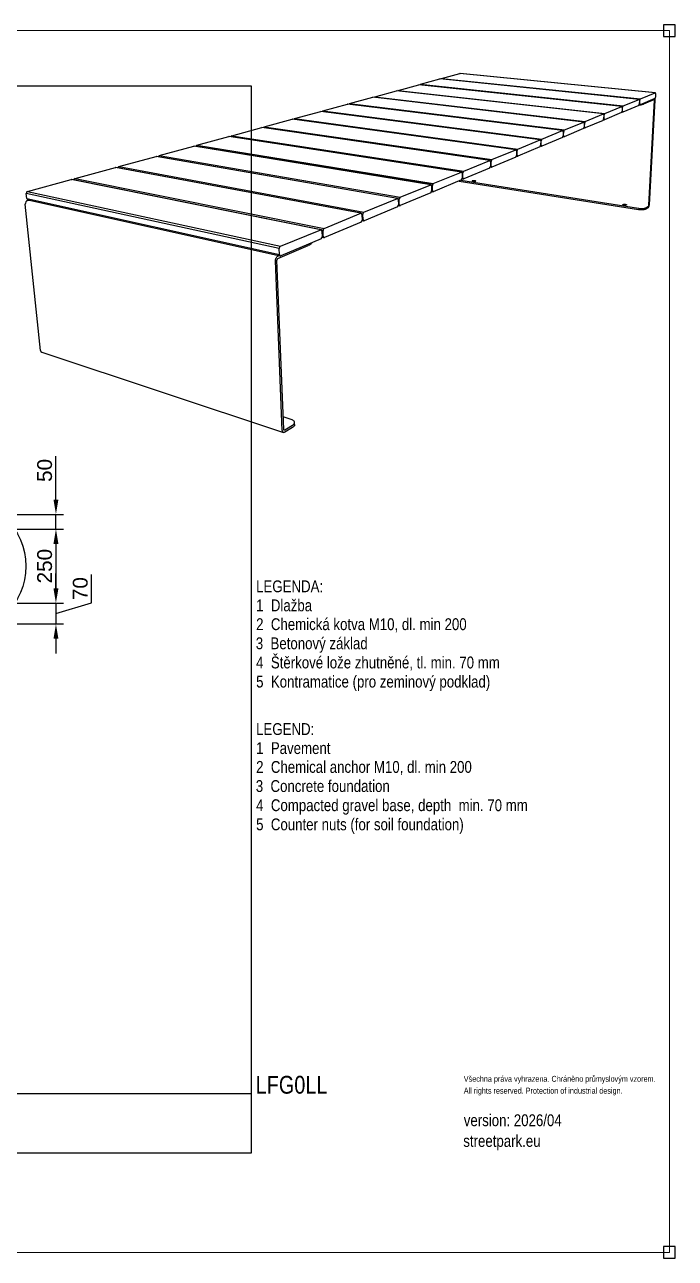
# Model space of a CAD drawing. Header units: millimetres. Extents: x -20 to 5721, y -20 to 4144.
# Drawn here: x 3525 to 5721, y -20 to 4144 of the extents above; entities that cross this region are included whole.
import ezdxf

# ---------------------------------------------------------------- set-up
doc = ezdxf.new("R2010")
doc.units = ezdxf.units.MM
doc.layers.add('Nekreslit', color=6, linetype='Continuous', plot=False)
doc.layers.add('OBRYSOVA', color=7, linetype='Continuous')
doc.layers.add('TABULKA', color=9, linetype='Continuous')
doc.styles.add('SEACAD_Arial', font='arial.ttf', dxfattribs={"width": 0.8})
doc.styles.get("Standard").update_dxf_attribs({"font": 'arial.ttf'})
doc.dimstyles.new('ISO-25', dxfattribs={"dimtxt": 2.5, "dimasz": 2.5, "dimexe": 1.25, "dimexo": 0.625, "dimtad": 1, "dimtxsty": 'Standard', "dimcen": 2.5, "dimadec": 0, "dimazin": 0, "dimtfac": 1, "dimtmove": 0, "dimatfit": 3, "dimfxl": 1, "dimarcsym": 0})

# ---------------------------------------------------------------- blocks, each defined once
blk = doc.blocks.new('*D43')
at = {"color": 0, "lineweight": -2, "transparency": 16777216}
for p, q in [((3436.8, 2441.1), (3655.2, 2441.1)), ((3630.2, 2391.1), (3630.2, 2241.1)), ((3431.8, 2191.1), (3655.2, 2191.1))]:
    blk.add_line(p, q, dxfattribs=at)
at = {"color": 0, "transparency": 16777216}
for points in [[(3621.9, 2391.1), (3638.6, 2391.1), (3630.2, 2441.1)], [(3621.9, 2241.1), (3638.6, 2241.1), (3630.2, 2191.1)]]:
    blk.add_solid(points, dxfattribs=at)
at = {"layer": 'DEFPOINTS', "color": 0, "transparency": 16777216}
for p in [(3424.3, 2441.1), (3419.3, 2191.1), (3630.2, 2191.1)]:
    blk.add_point(p, dxfattribs=at)
at = {"color": 0, "transparency": 16777216, "insert": (3592.2, 2316.1), "char_height": 50, "attachment_point": 5, "rotation": 90}
blk.add_mtext('250', dxfattribs=at)
blk = doc.blocks.new('*D44')
at = {"color": 0, "lineweight": -2, "transparency": 16777216}
for p, q in [((3630.2, 2241.1), (3630.2, 2291.1)), ((3750.6, 2192.2), (3750.6, 2288.2)), ((3431.8, 2191.1), (3655.2, 2191.1)), ((3630.2, 2156.1), (3750.6, 2192.2)), ((3630.2, 2191.1), (3630.2, 2121.1)), ((3630.2, 2191.1), (3630.2, 2121.1)), ((3436.8, 2121.1), (3655.2, 2121.1)), ((3630.2, 2071.1), (3630.2, 2021.1))]:
    blk.add_line(p, q, dxfattribs=at)
at = {"color": 0, "transparency": 16777216}
for points in [[(3621.9, 2241.1), (3638.6, 2241.1), (3630.2, 2191.1)], [(3621.9, 2071.1), (3638.6, 2071.1), (3630.2, 2121.1)]]:
    blk.add_solid(points, dxfattribs=at)
at = {"layer": 'DEFPOINTS', "color": 0, "transparency": 16777216}
for p in [(3419.3, 2191.1), (3424.3, 2121.1), (3630.2, 2121.1)]:
    blk.add_point(p, dxfattribs=at)
at = {"color": 0, "transparency": 16777216, "insert": (3712.5, 2240.2), "char_height": 50, "attachment_point": 5, "rotation": 90}
blk.add_mtext('70', dxfattribs=at)
blk = doc.blocks.new('*D38')
at = {"color": 0, "lineweight": -2, "transparency": 16777216}
for p, q in [((3630.2, 2540.9), (3630.2, 2687.4)), ((3461.2, 2490.9), (3655.2, 2490.9)), ((3630.2, 2441.1), (3630.2, 2490.9)), ((3431.8, 2441.1), (3655.2, 2441.1)), ((3630.2, 2391.1), (3630.2, 2341.1))]:
    blk.add_line(p, q, dxfattribs=at)
at = {"color": 0, "transparency": 16777216}
for points in [[(3621.9, 2540.9), (3638.6, 2540.9), (3630.2, 2490.9)], [(3621.9, 2391.1), (3638.6, 2391.1), (3630.2, 2441.1)]]:
    blk.add_solid(points, dxfattribs=at)
at = {"layer": 'DEFPOINTS', "color": 0, "transparency": 16777216}
for p in [(3448.7, 2490.9), (3630.2, 2490.9), (3419.3, 2441.1)]:
    blk.add_point(p, dxfattribs=at)
at = {"color": 0, "transparency": 16777216, "insert": (3592.2, 2639.1), "char_height": 50, "attachment_point": 5, "rotation": 90}
blk.add_mtext('50', dxfattribs=at)

msp = doc.modelspace()

# ---------------------------------------------------------------- linework, layer by layer
for p, q in [((4860.755, 3942.36), (4926.174, 3960.206)), ((5598.106, 3891.456), (4926.174, 3960.206)), ((5598.399, 3891.503), (4926.539, 3960.237)), ((4931.747, 3961.726), (4993.657, 3978.614)), ((4931.747, 3961.726), (5602.647, 3893.316)), ((4993.657, 3978.614), (4993.989, 3978.644)), ((5652.948, 3913.924), (4993.657, 3978.614)), ((5653.214, 3913.967), (4993.989, 3978.644)), ((4705.988, 3900.141), (4779.385, 3920.163)), ((5477.657, 3842.109), (4779.385, 3920.163)), ((5478.02, 3842.165), (4779.829, 3920.2)), ((4785.626, 3921.866), (4854.862, 3940.752)), ((4785.626, 3921.866), (5482.811, 3844.221)), ((5539.789, 3867.564), (4854.862, 3940.752)), ((5540.115, 3867.615), (4855.264, 3940.786)), ((4860.755, 3942.36), (5544.622, 3869.544)), ((5602.647, 3893.316), (5652.948, 3913.924)), ((4531.456, 3852.531), (4614.383, 3875.152)), ((5340.345, 3785.854), (4614.383, 3875.152)), ((5340.8, 3785.922), (4614.933, 3875.194)), ((4621.422, 3877.072), (4699.366, 3898.335)), ((4621.422, 3877.072), (5346.244, 3788.271)), ((5411.322, 3814.933), (4699.366, 3898.335)), ((5411.728, 3814.995), (4699.859, 3898.374)), ((4705.988, 3900.141), (5416.83, 3817.189)), ((5544.622, 3869.544), (5598.106, 3891.456)), ((5598.404, 3873.364), (5601.317, 3873.058)), ((5599.426, 3888.217), (5598.789, 3875.687)), ((5598.829, 3876.474), (5600.302, 3876.32)), ((5600.939, 3888.84), (5599.434, 3888.995)), ((5600.302, 3876.32), (5600.939, 3888.84)), ((5651.873, 3894.238), (5601.616, 3873.107)), ((5649.791, 3890.68), (5612.668, 3875.016)), ((5631.417, 3534.713), (5650.707, 3888.331)), ((5633.168, 3535.789), (5652.486, 3889.084)), ((5654.17, 3910.758), (5653.504, 3898.58)), ((4435.555, 3826.37), (4523.96, 3850.486)), ((5264.218, 3754.666), (4523.96, 3850.486)), ((5264.731, 3754.741), (4524.574, 3850.531)), ((4531.456, 3852.531), (5270.553, 3757.261)), ((5416.83, 3817.189), (5477.657, 3842.109)), ((5479.205, 3838.717), (5478.644, 3825.417)), ((5480.923, 3839.424), (5479.2, 3839.617)), ((5480.361, 3826.136), (5480.923, 3839.424)), ((5538.819, 3846.704), (5481.901, 3822.772)), ((5482.811, 3844.221), (5539.789, 3867.564)), ((5540.238, 3849.017), (5543.315, 3848.68)), ((5541.217, 3864.25), (5540.616, 3851.347)), ((5540.655, 3852.192), (5542.225, 3852.02)), ((5542.828, 3864.913), (5541.22, 3865.086)), ((5542.225, 3852.02), (5542.828, 3864.913)), ((5597.079, 3871.199), (5543.647, 3848.734)), ((4223.437, 3768.506), (4324.558, 3796.091)), ((5094.102, 3684.972), (4324.558, 3796.091)), ((5094.765, 3685.064), (4325.338, 3796.143)), ((4333.113, 3798.425), (4427.556, 3824.188)), ((4333.113, 3798.425), (5101.465, 3687.988)), ((5182.361, 3721.13), (4427.556, 3824.188)), ((5182.943, 3721.213), (4428.247, 3824.236)), ((4435.555, 3826.37), (5189.181, 3723.924)), ((5410.496, 3792.75), (5345.501, 3765.422)), ((5346.244, 3788.271), (5411.322, 3814.933)), ((5412.136, 3795.413), (5415.585, 3794.998)), ((5413.004, 3811.459), (5412.491, 3797.738)), ((5412.528, 3798.721), (5414.325, 3798.506)), ((5414.839, 3812.215), (5412.989, 3812.432)), ((5414.325, 3798.506), (5414.839, 3812.215)), ((5476.753, 3820.608), (5415.998, 3795.063)), ((5478.277, 3823.087), (5481.532, 3822.714)), ((5478.683, 3826.327), (5480.361, 3826.136)), ((4105.732, 3736.397), (4214.266, 3766.004)), ((4998.659, 3645.87), (4214.266, 3766.004)), ((4999.419, 3645.972), (4215.15, 3766.059)), ((4223.437, 3768.506), (5006.633, 3649.136)), ((5189.181, 3723.924), (5264.218, 3754.666)), ((5266.213, 3751.019), (5265.822, 3736.371)), ((5268.324, 3751.888), (5266.171, 3752.168)), ((5267.931, 3737.253), (5268.324, 3751.888)), ((5339.609, 3762.945), (5269.915, 3733.642)), ((5270.553, 3757.261), (5340.345, 3785.854)), ((5341.377, 3765.813), (5345.039, 3765.351)), ((5342.174, 3782.296), (5341.717, 3768.126)), ((5341.752, 3769.191), (5343.682, 3768.948)), ((5344.14, 3783.105), (5342.148, 3783.351)), ((5343.682, 3768.948), (5344.14, 3783.105)), ((3979.082, 3701.849), (4095.876, 3733.709)), ((4895.118, 3603.45), (4095.876, 3733.709)), ((4895.994, 3603.564), (4096.885, 3733.767)), ((4105.732, 3736.397), (4903.781, 3606.999)), ((5101.465, 3687.988), (5182.361, 3721.13)), ((5184.543, 3717.392), (5184.228, 3702.231)), ((5186.815, 3718.328), (5184.481, 3718.647)), ((5186.499, 3703.181), (5186.815, 3718.328)), ((5263.589, 3730.982), (5188.667, 3699.48)), ((5265.5, 3734.08), (5269.393, 3733.563)), ((5265.853, 3737.528), (5267.931, 3737.253)), ((3842.429, 3664.571), (3968.462, 3698.952)), ((3842.429, 3664.571), (4669.575, 3511.048)), ((4782.402, 3557.272), (3968.462, 3698.952)), ((4783.42, 3557.399), (3969.621, 3699.012)), ((3979.082, 3701.849), (4791.848, 3561.142)), ((5006.633, 3649.136), (5094.102, 3684.972)), ((5096.493, 3681.138), (5096.269, 3665.429)), ((5096.289, 3666.812), (5098.72, 3666.454)), ((5098.946, 3682.148), (5096.405, 3682.516)), ((5098.72, 3666.454), (5098.946, 3682.148)), ((5181.858, 3696.617), (5101.096, 3662.66)), ((5183.927, 3699.974), (5188.076, 3699.393)), ((5184.255, 3703.494), (5186.499, 3703.181)), ((3694.539, 3624.228), (3830.953, 3661.441)), ((3694.539, 3624.228), (4535.461, 3456.103)), ((4659.235, 3506.812), (3830.953, 3661.441)), ((4660.427, 3506.954), (3832.292, 3661.502)), ((4903.781, 3606.999), (4998.659, 3645.87)), ((5000.923, 3623.496), (5005.663, 3622.752)), ((5003.944, 3643.032), (5001.164, 3643.458)), ((5001.287, 3641.938), (5001.17, 3625.638)), ((5001.181, 3627.161), (5003.823, 3626.749)), ((5003.823, 3626.749), (5003.944, 3643.032)), ((5093.745, 3659.57), (5006.434, 3622.859)), ((5095.993, 3663.219), (5100.423, 3662.564)), ((3533.965, 3580.426), (3682.097, 3620.835)), ((4524.093, 3451.446), (3682.097, 3620.835)), ((4525.5, 3451.604), (3683.656, 3620.896)), ((4791.848, 3561.142), (4895.118, 3603.45)), ((4900.901, 3600.605), (4897.845, 3601.104)), ((4898.015, 3599.416), (4898.023, 3582.481)), ((4898.023, 3584.166), (4900.906, 3583.687)), ((4900.906, 3583.687), (4900.901, 3600.605)), ((4998.475, 3619.513), (4903.783, 3579.699)), ((4990.509, 3615.36), (4989.16, 3615.597)), ((4990.514, 3616.166), (4990.509, 3615.36)), ((4990.509, 3615.36), (5595.76, 3519.474)), ((4996.175, 3618.546), (5595.992, 3523.927)), ((4383.768, 3387.679), (3530.008, 3573.92)), ((3531.77, 3556.797), (3530.008, 3573.92)), ((3531.77, 3556.797), (4384.56, 3367.644)), ((3533.965, 3580.426), (4387.698, 3395.566)), ((3534.747, 3550.429), (3539.417, 3551.739)), ((3534.95, 3552.733), (4387.273, 3363.057)), ((4669.575, 3511.048), (4782.402, 3557.272)), ((4788.754, 3554.429), (4785.373, 3555.019)), ((4785.607, 3553.133), (4785.764, 3535.511)), ((4788.907, 3536.826), (4788.754, 3554.429)), ((4895.138, 3576.064), (4792.088, 3532.737)), ((4897.811, 3580.428), (4902.895, 3579.58)), ((3577.828, 3044.218), (3526.826, 3537.361)), ((4535.461, 3456.103), (4659.235, 3506.812)), ((4666.239, 3503.984), (4662.471, 3504.689)), ((4662.793, 3502.566), (4663.128, 3484.199)), ((4666.568, 3485.638), (4666.239, 3503.984)), ((4782.663, 3528.774), (4670.099, 3481.446)), ((4785.59, 3533.577), (4791.057, 3532.604)), ((4785.747, 3537.386), (4788.907, 3536.826)), ((5620.454, 3521.092), (5629.978, 3526.982)), ((5620.693, 3525.541), (5630.219, 3531.409)), ((4659.783, 3477.108), (4536.323, 3425.199)), ((4662.997, 3482.422), (4668.893, 3481.297)), ((4663.089, 3486.3), (4666.568, 3485.638)), ((4387.698, 3395.566), (4524.093, 3451.446)), ((4524.985, 3420.431), (4388.966, 3363.241)), ((4531.848, 3448.65), (4527.611, 3449.503)), ((4528.06, 3447.09), (4528.606, 3427.914)), ((4528.522, 3426.344), (4534.901, 3425.033)), ((4528.539, 3430.284), (4532.388, 3429.496)), ((4532.388, 3429.496), (4531.848, 3448.65)), ((4379.065, 3354.491), (4481.853, 3397.863)), ((4384.56, 3367.644), (4383.768, 3387.679)), ((4394.142, 2774.319), (4370.887, 3346.347)), ((4399.108, 2777.371), (4376.119, 3348.562)), ((4378.757, 3362.169), (4383.093, 3363.987)), ((3582.408, 3037.709), (4397.995, 2767.169)), ((4424.324, 2810.835), (4397.412, 2819.504)), ((4428.724, 2791.297), (4402.248, 2774.988)), ((4435.854, 2793.844), (4435.596, 2800.769)), ((4402.248, 2774.988), (4399.385, 2775.933)), ((4428.987, 2784.341), (4402.528, 2767.98))]:
    msp.add_line(p, q)
at = {"flags": 128}
for points in [[(4926.174, 3960.206), (4926.537, 3960.238), (4926.539, 3960.237)], [(4779.385, 3920.163), (4779.792, 3920.203), (4779.829, 3920.2)], [(4854.862, 3940.752), (4855.246, 3940.788), (4855.264, 3940.786)], [(5654.17, 3910.758), (5654.183, 3911.478), (5654.14, 3912.148), (5654.044, 3912.743), (5653.898, 3913.238), (5653.707, 3913.617), (5653.479, 3913.862), (5653.223, 3913.966), (5652.948, 3913.924)], [(4614.383, 3875.152), (4614.843, 3875.202), (4614.933, 3875.194)], [(4699.366, 3898.335), (4699.799, 3898.38), (4699.859, 3898.374)], [(5599.426, 3888.217), (5599.435, 3888.958), (5599.386, 3889.646), (5599.279, 3890.256), (5599.121, 3890.764), (5598.915, 3891.15), (5598.671, 3891.4), (5598.398, 3891.503), (5598.106, 3891.456)], [(5600.302, 3876.32), (5600.293, 3875.581), (5600.342, 3874.895), (5600.448, 3874.289), (5600.606, 3873.785), (5600.81, 3873.403), (5601.053, 3873.157), (5601.325, 3873.057), (5601.616, 3873.107)], [(5650.707, 3888.331), (5650.716, 3888.868), (5650.684, 3889.368), (5650.612, 3889.81), (5650.502, 3890.178), (5650.359, 3890.458), (5650.188, 3890.639), (5649.996, 3890.714), (5649.791, 3890.68)], [(4523.96, 3850.486), (4524.45, 3850.542), (4524.574, 3850.531)], [(5479.205, 3838.717), (5479.206, 3839.503), (5479.14, 3840.231), (5479.011, 3840.874), (5478.823, 3841.407), (5478.584, 3841.81), (5478.303, 3842.067), (5477.989, 3842.168), (5477.657, 3842.109)], [(5541.217, 3864.25), (5541.222, 3865.013), (5541.165, 3865.721), (5541.048, 3866.347), (5540.876, 3866.867), (5540.655, 3867.261), (5540.393, 3867.514), (5540.1, 3867.617), (5539.789, 3867.564)], [(5542.225, 3852.02), (5542.22, 3851.26), (5542.277, 3850.555), (5542.393, 3849.932), (5542.565, 3849.416), (5542.786, 3849.026), (5543.046, 3848.777), (5543.337, 3848.678), (5543.647, 3848.734)], [(4324.558, 3796.091), (4325.119, 3796.161), (4325.338, 3796.143)], [(4427.556, 3824.188), (4428.08, 3824.25), (4428.247, 3824.236)], [(5413.004, 3811.459), (5412.999, 3812.269), (5412.924, 3813.019), (5412.782, 3813.68), (5412.577, 3814.227), (5412.318, 3814.639), (5412.015, 3814.899), (5411.679, 3814.999), (5411.322, 3814.933)], [(5414.325, 3798.506), (5414.329, 3797.698), (5414.404, 3796.952), (5414.546, 3796.295), (5414.75, 3795.752), (5415.008, 3795.345), (5415.31, 3795.089), (5415.644, 3794.994), (5415.998, 3795.063)], [(5480.361, 3826.136), (5480.36, 3825.353), (5480.425, 3824.627), (5480.554, 3823.988), (5480.741, 3823.459), (5480.979, 3823.06), (5481.259, 3822.807), (5481.571, 3822.71), (5481.901, 3822.772)], [(4214.266, 3766.004), (4214.868, 3766.083), (4215.15, 3766.059)], [(5266.213, 3751.019), (5266.196, 3751.883), (5266.099, 3752.68), (5265.924, 3753.38), (5265.679, 3753.956), (5265.374, 3754.387), (5265.019, 3754.654), (5264.629, 3754.748), (5264.218, 3754.666)], [(5342.174, 3782.296), (5342.164, 3783.132), (5342.078, 3783.904), (5341.921, 3784.585), (5341.697, 3785.146), (5341.416, 3785.567), (5341.088, 3785.831), (5340.727, 3785.928), (5340.345, 3785.854)], [(5343.682, 3768.948), (5343.692, 3768.115), (5343.777, 3767.346), (5343.934, 3766.67), (5344.157, 3766.113), (5344.436, 3765.697), (5344.762, 3765.438), (5345.122, 3765.345), (5345.501, 3765.422)], [(4095.876, 3733.709), (4096.524, 3733.797), (4096.885, 3733.767)], [(5184.543, 3717.392), (5184.518, 3718.285), (5184.406, 3719.108), (5184.213, 3719.829), (5183.944, 3720.421), (5183.611, 3720.861), (5183.226, 3721.132), (5182.804, 3721.223), (5182.361, 3721.13)], [(5267.931, 3737.253), (5267.948, 3736.393), (5268.045, 3735.6), (5268.219, 3734.904), (5268.463, 3734.332), (5268.767, 3733.908), (5269.119, 3733.645), (5269.507, 3733.555), (5269.915, 3733.642)], [(3968.462, 3698.952), (3969.161, 3699.05), (3969.621, 3699.012)], [(5096.493, 3681.138), (5096.459, 3682.063), (5096.332, 3682.914), (5096.117, 3683.657), (5095.822, 3684.266), (5095.458, 3684.715), (5095.039, 3684.989), (5094.581, 3685.075), (5094.102, 3684.972)], [(5098.72, 3666.454), (5098.754, 3665.533), (5098.88, 3664.687), (5099.094, 3663.948), (5099.388, 3663.345), (5099.75, 3662.902), (5100.166, 3662.634), (5100.62, 3662.553), (5101.096, 3662.66)], [(5186.499, 3703.181), (5186.523, 3702.292), (5186.634, 3701.473), (5186.827, 3700.756), (5187.094, 3700.169), (5187.425, 3699.735), (5187.808, 3699.47), (5188.227, 3699.384), (5188.667, 3699.48)], [(3830.953, 3661.441), (3831.709, 3661.551), (3832.292, 3661.502)], [(5001.287, 3641.938), (5001.243, 3642.897), (5001.098, 3643.776), (5000.859, 3644.544), (5000.533, 3645.17), (5000.134, 3645.629), (4999.677, 3645.905), (4999.179, 3645.986), (4998.659, 3645.87)], [(5003.823, 3626.749), (5003.867, 3625.794), (5004.011, 3624.918), (5004.25, 3624.156), (5004.573, 3623.537), (5004.97, 3623.084), (5005.424, 3622.814), (5005.918, 3622.738), (5006.434, 3622.859)], [(3682.097, 3620.835), (3682.918, 3620.958), (3683.656, 3620.896)], [(4898.015, 3599.416), (4897.959, 3600.412), (4897.794, 3601.323), (4897.526, 3602.116), (4897.166, 3602.759), (4896.727, 3603.229), (4896.227, 3603.507), (4895.683, 3603.581), (4895.118, 3603.45)], [(4900.906, 3583.687), (4900.962, 3582.696), (4901.126, 3581.79), (4901.392, 3581.003), (4901.75, 3580.366), (4902.186, 3579.903), (4902.683, 3579.632), (4903.223, 3579.563), (4903.783, 3579.699)], [(5038.15, 3614.194), (5039.369, 3614.046), (5040.677, 3613.97), (5042.008, 3613.971), (5043.296, 3614.047), (5044.477, 3614.195), (5045.489, 3614.407), (5046.283, 3614.674), (5046.819, 3614.98), (5047.07, 3615.312), (5047.024, 3615.652), (5046.683, 3615.983), (5046.065, 3616.288), (5045.201, 3616.553), (5044.135, 3616.764), (5042.919, 3616.911), (5041.614, 3616.986), (5040.287, 3616.986), (5039.002, 3616.91), (5037.824, 3616.763), (5036.813, 3616.551), (5036.018, 3616.286), (5035.479, 3615.98), (5035.225, 3615.649), (5035.267, 3615.309), (5035.604, 3614.978), (5036.22, 3614.672), (5037.083, 3614.406), (5038.15, 3614.194)], [(4785.607, 3553.133), (4785.536, 3554.168), (4785.348, 3555.113), (4785.048, 3555.932), (4784.649, 3556.594), (4784.164, 3557.074), (4783.614, 3557.353), (4783.019, 3557.42), (4782.402, 3557.272)], [(4662.793, 3502.566), (4662.707, 3503.643), (4662.491, 3504.624), (4662.154, 3505.472), (4661.709, 3506.154), (4661.173, 3506.644), (4660.566, 3506.922), (4659.912, 3506.979), (4659.235, 3506.812)], [(4788.907, 3536.826), (4788.976, 3535.796), (4789.164, 3534.856), (4789.462, 3534.043), (4789.859, 3533.388), (4790.34, 3532.915), (4790.886, 3532.644), (4791.477, 3532.584), (4792.088, 3532.737)], [(5547.105, 3534.097), (5545.827, 3534.346), (5544.743, 3534.658), (5543.905, 3535.017), (5543.358, 3535.405), (5543.126, 3535.802), (5543.223, 3536.189), (5543.642, 3536.546), (5544.362, 3536.856), (5545.348, 3537.103), (5546.549, 3537.274), (5547.906, 3537.361), (5549.351, 3537.361), (5550.811, 3537.272), (5552.215, 3537.099), (5553.491, 3536.852), (5554.576, 3536.541), (5555.416, 3536.183), (5555.968, 3535.796), (5556.204, 3535.399), (5556.112, 3535.011), (5555.696, 3534.653), (5554.977, 3534.342), (5553.991, 3534.094), (5552.788, 3533.922), (5551.427, 3533.834), (5549.977, 3533.834), (5548.512, 3533.924), (5547.105, 3534.097)], [(5620.454, 3521.092), (5619.265, 3520.496), (5617.741, 3519.968), (5615.913, 3519.519), (5613.819, 3519.158), (5611.501, 3518.892), (5609.006, 3518.729), (5606.387, 3518.67), (5603.698, 3518.717), (5600.993, 3518.869), (5598.329, 3519.123), (5595.76, 3519.474)], [(5595.992, 3523.927), (5598.561, 3523.578), (5601.226, 3523.325), (5603.932, 3523.173), (5606.622, 3523.126), (5609.242, 3523.185), (5611.737, 3523.348), (5614.056, 3523.613), (5616.151, 3523.972), (5617.98, 3524.42), (5619.504, 3524.946), (5620.693, 3525.541)], [(4666.568, 3485.638), (4666.654, 3484.566), (4666.868, 3483.591), (4667.203, 3482.75), (4667.645, 3482.076), (4668.178, 3481.594), (4668.78, 3481.323), (4669.429, 3481.273), (4670.099, 3481.446)], [(4528.06, 3447.09), (4527.955, 3448.213), (4527.707, 3449.233), (4527.327, 3450.112), (4526.83, 3450.814), (4526.233, 3451.314), (4525.561, 3451.591), (4524.838, 3451.636), (4524.093, 3451.446)], [(4532.388, 3429.496), (4532.493, 3428.378), (4532.739, 3427.365), (4533.116, 3426.494), (4533.61, 3425.8), (4534.202, 3425.309), (4534.869, 3425.04), (4535.585, 3425.003), (4536.323, 3425.199)], [(4494.781, 3407.732), (4494.317, 3406.781), (4492.952, 3404.909), (4491.004, 3403.063), (4488.49, 3401.261), (4485.43, 3399.522), (4481.853, 3397.863)], [(4370.887, 3346.347), (4370.951, 3348.815), (4371.334, 3351.325), (4372.023, 3353.779), (4372.989, 3356.083), (4374.196, 3358.147), (4375.597, 3359.891), (4377.137, 3361.249), (4378.757, 3362.169)], [(4384.56, 3367.644), (4384.688, 3366.477), (4384.97, 3365.422), (4385.398, 3364.52), (4385.953, 3363.805), (4386.614, 3363.306), (4387.356, 3363.04), (4388.15, 3363.018), (4388.966, 3363.241)], [(4428.724, 2791.297), (4431.245, 2793.079), (4433.224, 2794.979), (4434.623, 2796.957), (4435.414, 2798.974), (4435.584, 2800.987), (4435.131, 2802.956), (4434.066, 2804.842), (4432.412, 2806.606), (4430.205, 2808.214), (4427.491, 2809.633), (4424.324, 2810.835)], [(4435.854, 2793.844), (4435.673, 2792.043), (4434.882, 2790.019), (4433.485, 2788.035), (4431.507, 2786.129), (4428.987, 2784.341)], [(4402.528, 2767.98), (4400.976, 2767.241), (4399.464, 2766.961), (4398.052, 2767.151), (4396.793, 2767.804), (4395.736, 2768.897), (4394.922, 2770.387), (4394.384, 2772.218), (4394.142, 2774.319)], [(4402.248, 2774.988), (4401.666, 2774.712), (4401.099, 2774.609), (4400.57, 2774.682), (4400.098, 2774.928), (4399.703, 2775.338), (4399.399, 2775.898), (4399.198, 2776.584), (4399.108, 2777.371)]]:
    msp.add_lwpolyline(points, dxfattribs=at)
msp.add_circle((3299.237, 2315.847), 229.011)
for centre, radius, start, end in [((4932.883, 3959.262), 2.714, 114.765826, 167.280156), ((4787.023, 3918.978), 3.208, 115.815908, 166.18993), ((4861.929, 3939.764), 2.849, 114.336669, 167.676261), ((4622.9, 3873.865), 3.532, 114.742875, 167.347112), ((4707.425, 3897.1), 3.363, 115.286795, 166.742753), ((5593.032, 3875.312), 5.769, 314.538678, 3.732718), ((5593.648, 3933.355), 61.362, 274.016641, 288.056893), ((5606.655, 3889.223), 5.729, 134.400638, 183.836177), ((5641.436, 3890.329), 11.12, 353.570199, 20.525472), ((5647.849, 3898.227), 5.666, 315.250967, 3.577616), ((4532.977, 3849.142), 3.714, 114.182887, 168.011593), ((5486.864, 3839.855), 5.957, 132.877223, 184.150074), ((5534.749, 3850.948), 5.881, 313.797645, 3.886941), ((5548.652, 3865.32), 5.838, 133.654314, 183.993827), ((4334.727, 3794.626), 4.127, 113.008223, 169.566448), ((4437.122, 3822.785), 3.912, 113.605299, 168.74688), ((5406.376, 3797.29), 6.131, 312.2223, 4.18996), ((5420.908, 3812.672), 6.086, 132.067476, 184.304137), ((5472.658, 3824.995), 6.001, 313.026141, 4.039618), ((4225.098, 3764.474), 4.361, 112.38929, 170.487549), ((5274.682, 3752.4), 6.378, 130.341679, 184.601818), ((5335.462, 3767.652), 6.273, 311.384103, 4.337034), ((5350.347, 3783.589), 6.226, 131.223032, 184.455085), ((4107.441, 3732.111), 4.615, 111.745479, 171.532655), ((5193.337, 3718.869), 6.544, 129.421018, 184.74303), ((5259.414, 3735.869), 6.428, 310.509367, 4.479735), ((3844.236, 3659.706), 5.19, 110.36617, 174.12524), ((3980.841, 3697.285), 4.891, 111.072853, 172.731647), ((5089.51, 3664.867), 6.782, 308.640592, 4.74654), ((5105.649, 3682.72), 6.727, 128.458444, 184.877175), ((5177.653, 3701.701), 6.597, 309.595721, 4.616754), ((3696.39, 3619.034), 5.514, 109.618255, 175.770587), ((4994.208, 3625.045), 6.987, 307.641182, 4.867253), ((5010.846, 3643.636), 6.929, 127.451125, 185.002414), ((4890.838, 3581.855), 7.213, 306.594446, 4.976706), ((4908.025, 3601.243), 7.152, 126.395974, 185.11656), ((3538.985, 3538.925), 12.259, 110.22309, 187.331088), ((3536.034, 3574.711), 6.078, 109.898669, 187.470715), ((3536.161, 3556.957), 4.394, 182.083936, 254.0036), ((4796.123, 3555.102), 7.4, 125.289629, 185.21701), ((4673.882, 3504.693), 7.677, 124.12842, 185.300654), ((4778.329, 3534.851), 7.464, 305.497063, 5.072296), ((5620.443, 3535.417), 12.73, 318.503802, 1.678676), ((5626.649, 3534.572), 4.77, 318.466316, 1.700194), ((4539.801, 3449.397), 7.988, 122.908337, 185.363772), ((4655.413, 3483.503), 7.746, 304.345413, 5.15092), ((4520.578, 3427.182), 8.062, 303.135541, 5.208861), ((4392.071, 3388.464), 8.341, 121.625001, 185.401895), ((4382.401, 3349.136), 6.309, 121.930168, 185.219997), ((3585.139, 3044.497), 7.317, 182.18628, 248.084634)]:
    msp.add_arc(centre, radius, start, end)
at = {"layer": 'Nekreslit'}
msp.add_line((250.667, 535.749), (4290.667, 535.749), dxfattribs=at)
msp.add_lwpolyline([(250.667, 335.749), (4290.667, 335.749), (4290.667, 3935.749), (250.667, 3935.749)], close=True, dxfattribs=at)
at = {"layer": 'OBRYSOVA'}
for points in [[(5680.56, 4103.542), (5720.56, 4103.542), (5720.56, 4143.542), (5680.56, 4143.542)], [(5680.56, -20.063), (5720.56, -20.063), (5720.56, 19.937), (5680.56, 19.937)]]:
    msp.add_lwpolyline(points, close=True, dxfattribs=at)
at = {"layer": 'TABULKA', "color": 4, "lineweight": 15}
msp.add_lwpolyline([(5700.56, -0.063), (-0.003, -0.063), (-0.003, 4123.542), (5700.56, 4123.542)], close=True, dxfattribs=at)

# ---------------------------------------------------------------- texts
at = {"style": 'SEACAD_Arial', "width": 0.8}
for s, height, p in [('LEGENDA:', 40, (4305.84, 2227.928)), ('1  Dlažba', 40, (4305.84, 2163.672)), ('2  Chemická kotva M10, dl. min 200', 40, (4305.84, 2100.123)), ('3  Betonový základ', 40, (4304.656, 2035.614)), ('4  Štěrkové lože zhutněné, tl. min. 70 mm', 40, (4305.84, 1970.902)), ('5  Kontramatice (pro zeminový podklad)', 40, (4305.84, 1906.326)), ('LEGEND:', 40, (4305.84, 1746.21)), ('1  Pavement', 40, (4305.84, 1681.953)), ('2  Chemical anchor M10, dl. min 200', 40, (4305.84, 1618.405)), ('3  Concrete foundation', 40, (4304.656, 1553.896)), ('4  Compacted gravel base, depth  min. 70 mm', 40, (4305.84, 1489.184)), ('5  Counter nuts (for soil foundation)', 40, (4305.84, 1424.587)), ('LFG0LL', 60, (4304.262, 535.749)), ('Všechna práva vyhrazena. Chráněno průmyslovým vzorem.', 20, (5006.576, 575.749)), ('All rights reserved. Protection of industrial design.', 20, (5006.576, 535.749)), ('version: 2026/04', 39.99994, (5006.576, 425.944)), ('streetpark.eu', 39.99994, (5004.96, 356.058))]:
    msp.add_text(s, height=height, dxfattribs=at).set_placement(p)

# ---------------------------------------------------------------- dimensions: what is measured, and where the dimension line sits
dim = msp.add_linear_dim(base=(3630.223, 2490.911), p1=(3419.274, 2441.077), p2=(3448.722, 2490.911), angle=90, text='50', dimstyle='ISO-25')
dim.commit()
dim.dimension.update_dxf_attribs({"geometry": '*D38', "text_midpoint": (3592.195, 2639.138)})
dim = msp.add_linear_dim(base=(3630.223, 2191.086), p1=(3424.274, 2441.077), p2=(3419.254, 2191.086), angle=90, text='250', dimstyle='ISO-25', override={"dimscale": 0})
dim.commit()
dim.dimension.update_dxf_attribs({"geometry": '*D43', "text_midpoint": (3592.195, 2316.082)})
dim = msp.add_linear_dim(base=(3630.223, 2121.086), p1=(3419.254, 2191.086), p2=(3424.254, 2121.086), angle=90, dimstyle='ISO-25', override={"dimscale": 0, "dimtmove": 1})
dim.commit()
dim.dimension.update_dxf_attribs({"geometry": '*D44', "text_midpoint": (3712.531, 2204.687)})

doc.saveas('drawing.dxf')
